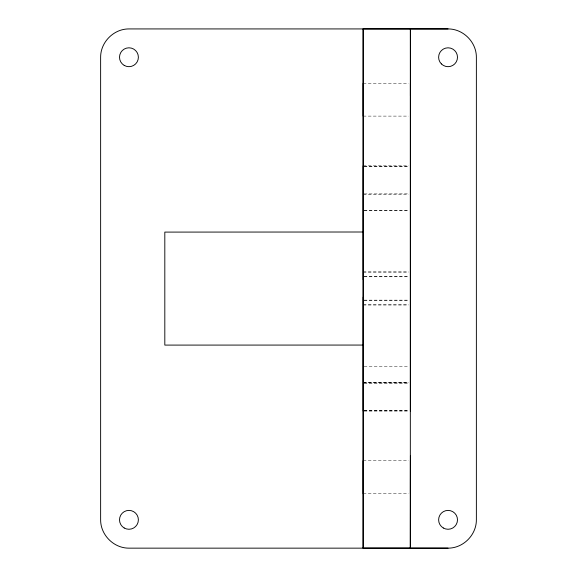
<?xml version="1.0" encoding="UTF-8"?>
<svg xmlns="http://www.w3.org/2000/svg" width="577" height="577" viewBox="0 0 577 577"><rect width="100%" height="100%" fill="white"/><g stroke="black" fill="none" stroke-linecap="round" stroke-linejoin="round"><path stroke-width="0.43" stroke-dasharray="2.88 2.16" d="M363.2 83.254L408.595 83.254M363.2 116.107L408.595 116.107M363.221 165.823L408.595 165.823M364.109 166.255L408.595 166.255M364.109 166.551L408.595 166.551M364.109 193.915L408.595 193.843M363.221 194.521L408.595 194.427M364.109 210.511L408.595 210.511M364.109 210.598L408.595 210.598M363.164 271.94L408.595 271.94M363.214 272.077L408.595 272.077M364.109 276.693L408.595 276.693M364.109 276.794L408.595 276.794M364.109 300.134L408.595 300.134M364.109 300.228L408.595 300.228M363.214 304.844L408.595 304.844M363.164 304.981L408.595 304.981M364.109 366.409L408.595 366.323M363.221 382.4L408.595 382.4M363.221 382.493L408.595 382.493M364.109 383.013L408.595 383.013M364.109 383.078L408.595 383.078M364.109 410.37L408.595 410.37M364.109 410.665L408.595 410.665M364.109 411.098L408.595 411.098M363.185 460.72L408.595 460.72M363.185 493.761L408.595 493.761"/><path stroke-width="0.87" d="M363.229 297.083L363.128 548.128L363.128 28.908L448.055 28.929C463.208 28.836 476.465 42.092 476.371 57.246L476.371 519.834C476.465 534.987 463.208 548.244 448.055 548.15L128.945 548.15C113.792 548.244 100.535 534.987 100.629 519.834L100.629 57.246C100.535 42.085 113.792 28.828 128.945 28.929L448.055 28.929M448.055 548.15L410.319 548.128L410.377 28.85L410.406 95.89M410.413 456.032L410.319 548.128M363.099 232.004L164.813 232.098L164.813 345.096L363.099 345.06M363.178 548.071L410.377 548.071M363.178 28.85L363.229 279.737M410.377 83.254L410.377 411.098M410.377 460.72L410.377 493.761M363.2 83.254L363.2 116.107M363.221 165.823L363.221 411.098M363.185 460.72L363.185 493.761M443.338 528.005A9.441 9.441 0 0 0 457.496 519.834A9.441 9.441 0 0 0 443.338 511.662A9.441 9.441 0 0 0 443.338 528.005M441.376 63.917A9.441 9.441 0 0 0 457.172 59.691A9.441 9.441 0 0 0 445.61 48.129A9.441 9.441 0 0 0 441.376 63.917M124.228 65.417A9.441 9.441 0 0 0 138.386 57.246A9.441 9.441 0 0 0 124.228 49.067A9.441 9.441 0 0 0 124.228 65.417M124.228 528.005A9.441 9.441 0 0 0 138.386 519.834A9.441 9.441 0 0 0 124.228 511.655A9.441 9.441 0 0 0 124.228 528.005"/></g></svg>
